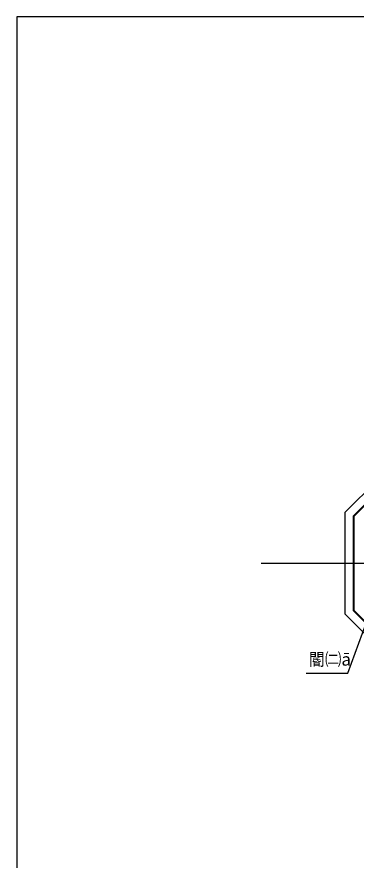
# Model space of a CAD drawing. Header units: metres. Extents: x 0 to 193, y 0 to 136.
# Drawn here: x 0 to 32.4, y 56.1 to 136.5 of the extents above; entities that cross this region are included whole.
import ezdxf

# ---------------------------------------------------------------- set-up
doc = ezdxf.new("R2010")
doc.units = ezdxf.units.M

msp = doc.modelspace()

# ---------------------------------------------------------------- linework, layer by layer
for p, q in [((31.26, 89.3), (36.76, 94.8)), ((32.06, 88.97), (37.1, 94)), ((32.12, 88.94), (37.12, 93.94)), ((31.26, 79.58), (31.26, 89.3)), ((32.06, 79.92), (32.06, 88.97)), ((32.12, 79.94), (32.12, 88.94)), ((23.26, 84.44), (45.85, 84.44)), ((32.06, 79.92), (37.56, 74.42)), ((32.12, 79.94), (37.62, 74.44)), ((31.26, 79.58), (36.76, 74.08)), ((31.53, 73.97), (33.26, 78.72)), ((27.56, 73.97), (31.53, 73.97))]:
    msp.add_line(p, q)
msp.add_lwpolyline([(0, 0), (193.05, 0), (193.05, 136.5), (0, 136.5), (0, 0)])

# ---------------------------------------------------------------- texts
msp.add_text('閽㈡ā', height=1.2).set_placement((27.78, 74.69))

doc.saveas('drawing.dxf')
